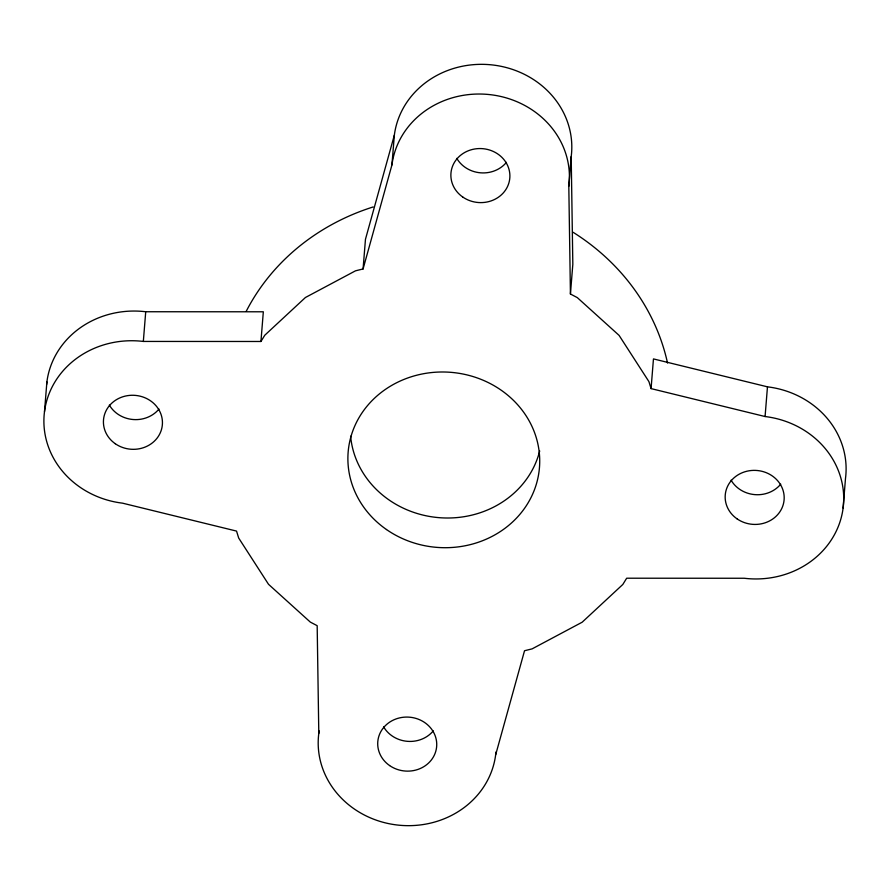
<?xml version="1.0" encoding="UTF-8"?>
<svg xmlns="http://www.w3.org/2000/svg" width="890" height="890" viewBox="0 0 890 890"><rect width="100%" height="100%" fill="white"/><g stroke="black" fill="none" stroke-linecap="round" stroke-linejoin="round"><path stroke-width="1.33" d="M843.108 508.079A89.089 81.513 4.6 0 0 765.077 416.531L651.068 388.607L653.46 358.915L767.469 386.839A89.089 81.513 4.6 0 1 845.5 478.386L843.108 508.079A89.089 81.513 4.6 0 1 744.274 578.255L626.671 578.211L622.833 584.452L582.182 622.199L532.098 648.877L524.533 650.735L495.663 754.787A89.089 81.513 4.6 0 1 396.829 824.963A89.089 81.513 4.6 0 1 318.798 733.416L317.174 625.692L310.31 622.088L268.524 584.307L238.687 538.049L236.54 531.085L122.531 503.161A89.089 81.513 4.6 0 1 44.5 411.614L46.892 381.921M143.335 341.437L145.726 311.745L263.329 311.789L260.937 341.482L143.335 341.437A89.089 81.513 4.6 0 0 44.5 411.614M318.798 733.416L319.009 730.723M260.937 341.482L264.775 335.241L305.426 297.505L355.511 270.816L363.076 268.958L365.467 239.265L394.337 135.213A89.089 81.513 4.6 0 1 493.171 65.037A89.089 81.513 4.6 0 1 571.202 156.584L572.826 264.308L570.434 294L577.298 297.605L619.084 335.385L648.932 381.643L651.068 388.607M363.076 268.958L391.945 164.906L394.337 135.213M495.663 754.787L495.886 752.083M570.434 294L568.81 186.277L571.202 156.584M765.077 416.531L767.469 386.839M158.976 409.066A29.526 27.012 4.6 0 1 109.337 405.072M433.274 730.879A29.526 27.012 4.6 0 1 383.635 726.874M780.73 484.171A29.526 27.012 4.6 0 1 731.079 480.166M506.432 162.358A29.526 27.012 4.6 0 1 456.781 158.364M539.696 450.952A95.964 87.799 4.6 0 1 439.415 517.691A95.964 87.799 4.6 0 1 350.616 436.222M246.296 311.155A223.435 204.433 4.6 0 1 373.177 206.947M573.038 232.245A223.435 204.433 4.6 0 1 667.533 363.064M46.603 384.547A89.089 81.513 4.6 0 1 145.726 311.745M391.945 164.906A89.089 81.513 4.6 0 1 490.791 94.729A89.089 81.513 4.6 0 1 568.81 186.277M115.288 443.732A29.526 27.012 4.6 0 0 162.247 425.832A29.526 27.012 4.6 0 0 121.263 397.318A29.526 27.012 4.6 0 0 115.288 443.732M389.586 765.545A29.526 27.012 4.6 0 0 436.534 747.644A29.526 27.012 4.6 0 0 395.56 719.12A29.526 27.012 4.6 0 0 389.586 765.545M737.031 518.837A29.526 27.012 4.6 0 0 783.99 500.936A29.526 27.012 4.6 0 0 743.005 472.423A29.526 27.012 4.6 0 0 737.031 518.837M462.744 197.024A29.526 27.012 4.6 0 0 509.692 179.135A29.526 27.012 4.6 0 0 468.707 150.61A29.526 27.012 4.6 0 0 462.744 197.024M386.471 529.528A95.964 87.799 4.6 0 0 539.062 471.355A95.964 87.799 4.6 0 0 405.885 378.662A95.964 87.799 4.6 0 0 386.471 529.528"/></g></svg>
